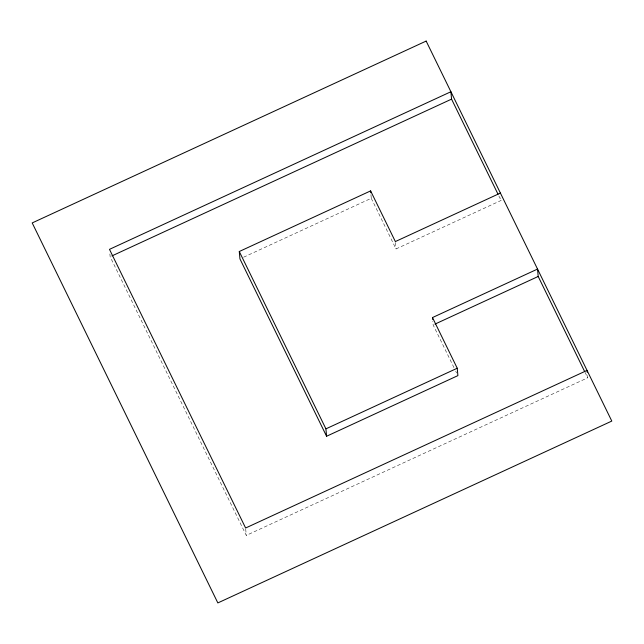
<?xml version="1.0" encoding="UTF-8"?>
<svg xmlns="http://www.w3.org/2000/svg" width="644" height="644" viewBox="0 0 644 644"><rect width="100%" height="100%" fill="white"/><g stroke="black" fill="none" stroke-linecap="round" stroke-linejoin="round"><path stroke-width="0.48" stroke-dasharray="3.22 2.42" d="M243.593 257.222L371.266 198.288L370.855 193.667M371.266 198.288L396.02 248.954L501.072 200.461L500.823 197.692M109.891 253.961L110.14 256.731L246.282 535.406L587.706 377.795L587.296 373.182M498.883 195.977L501.072 200.461M585.074 372.417L587.706 377.795M453.988 367.627L433.146 324.954L432.816 321.259M455.727 371.177L456.596 372.957M395.44 242.49L396.02 248.954M245.702 528.941L246.282 535.406"/><path stroke-width="0.97" d="M111.967 255.893L451.565 99.128L450.905 91.738L109.48 249.349L245.622 528.016L587.046 370.405L587.215 372.256M584.639 371.516L538.199 276.461L537.539 269.071L432.486 317.564L457.24 368.231L457.9 375.621L326.58 436.246L239.946 258.904L239.286 251.514L370.606 190.898L395.36 241.564L500.412 193.071M434.974 324.109L538.199 276.461M326.58 436.246L325.92 428.856L457.24 368.231M451.565 99.128L498.005 194.182M239.286 251.514L325.92 428.856M432.486 317.564L432.655 319.416M370.606 190.898L370.767 192.749M426.151 41.071L32.2 222.929L217.849 602.929L611.8 421.071L426.151 41.071"/></g></svg>
